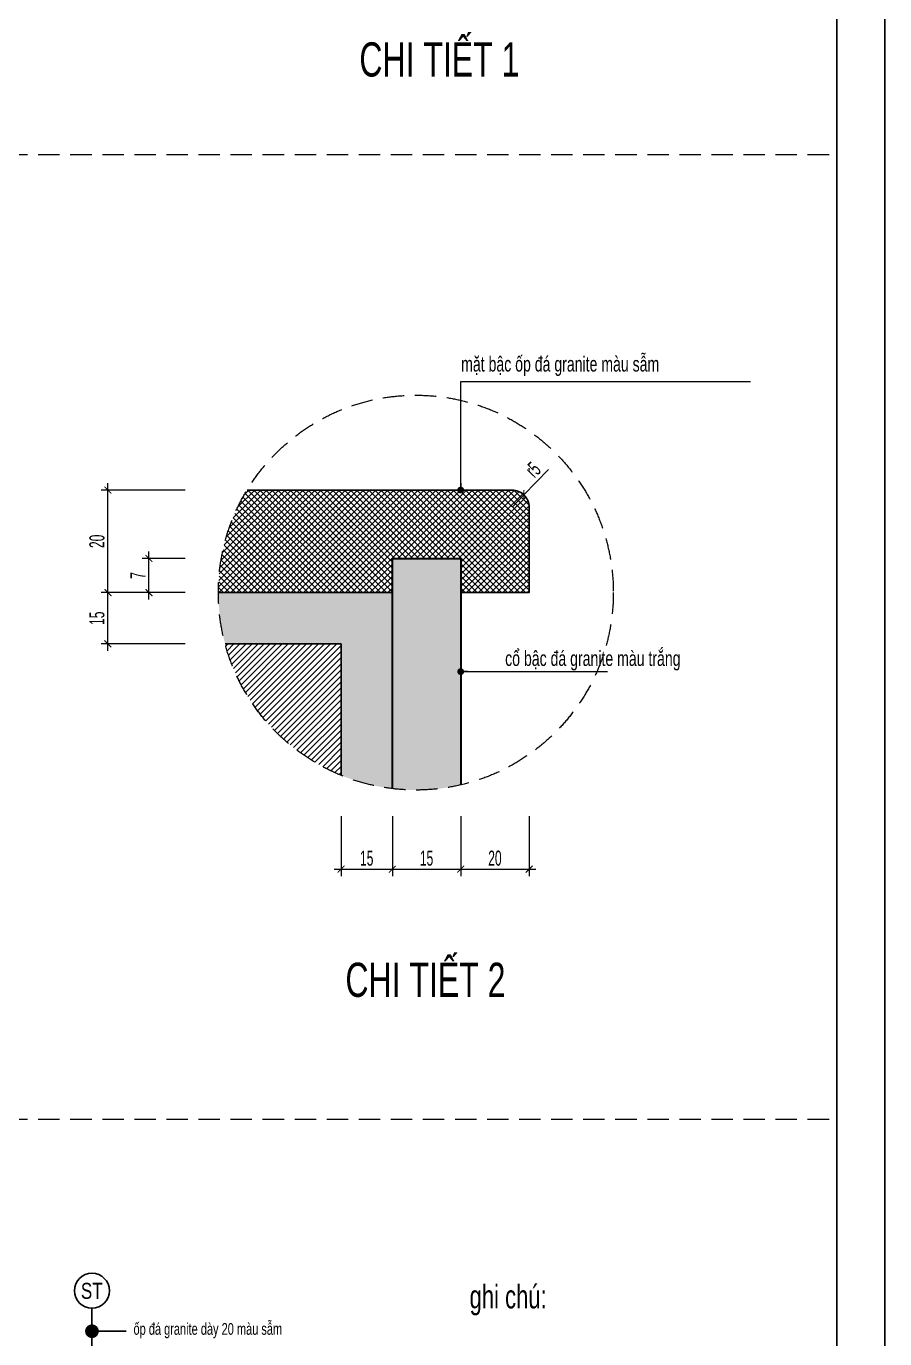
# Model space of a CAD drawing. Header units: inches. Extents: x 274208 to 641690, y -81912 to 129129.
# Drawn here: x 467580 to 472601, y -15680 to -8001 of the extents above; entities that cross this region are included whole.
import ezdxf
from ezdxf.enums import TextEntityAlignment as Align

# ---------------------------------------------------------------- set-up
doc = ezdxf.new("R2010")
doc.units = ezdxf.units.IN
doc.header["$MEASUREMENT"] = 0
doc.header["$PDMODE"] = 3
doc.linetypes.add('$1$HIDDEN', pattern=[0.375, 0.25, -0.125])
for name, color, linetype, lineweight in [('05.Text', 253, 'Continuous', 18), ('08.Dim', 156, 'Continuous', 15), ('09.Hatch', 250, 'Continuous', 5), ('10.Text', 254, 'Continuous', 18), ('11.Khung bo', 32, 'Continuous', 50), ('12.Khung', 36, 'Continuous', 25), ('Alliance-bt', 3, 'Continuous', 35), ('Alliance-cat', 4, 'Continuous', 30), ('Alliance-manh', 8, 'Continuous', 13), ('CATPHU', 13, 'Continuous', 30)]:
    doc.layers.add(name, color=color, linetype=linetype, lineweight=lineweight)
for name, color, linetype in [('HATCH', 250, 'Continuous'), ('KICHTHUOC', 8, 'Continuous'), ('text', 7, 'Continuous'), ('THAY', 8, 'Continuous')]:
    doc.layers.add(name, color=color, linetype=linetype)
doc.layers.add('Tpl_Bound', color=1, linetype='Continuous', plot=False)
doc.styles.add('GHICHUTHUONG', font='')
doc.styles.add('TT5_Ghi chu 1', font='', dxfattribs={"width": 0.7, "height": 240})
doc.styles.add('TT5_Text Dim', font='hoatbif.shx', dxfattribs={"width": 0.6})
doc.styles.add('VnAvantH', font='')
doc.styles.get('GHICHUTHUONG').set_extended_font_data('.VnAvant')
doc.styles.get('TT5_Ghi chu 1').set_extended_font_data('.VnBlackH')
doc.styles.get('VnAvantH').set_extended_font_data('.VnAvantH')
doc.dimstyles.new('D100', dxfattribs={"dimtxt": 200, "dimasz": 80, "dimexe": 100, "dimexo": 0, "dimgap": 50, "dimtad": 1, "dimdec": 0, "dimzin": 0, "dimdsep": 46, "dimtxsty": 'TT5_Text Dim', "dimblk1": 'LTT1', "dimblk2": 'LTT1', "dimsah": 1, "dimcen": 0.09, "dimdle": 80, "dimclrd": 8, "dimclre": 8, "dimclrt": 4, "dimadec": 0, "dimazin": 0, "dimtfac": 1, "dimtdec": 0, "dimtofl": 0, "dimtmove": 2, "dimatfit": 3, "dimfxl": 1, "dimtolj": 1, "dimtzin": 0, "dimarcsym": 0})
doc.dimstyles.new('TT5_Dim 1-40', dxfattribs={"dimscale": 40, "dimtxt": 2.2, "dimasz": 1, "dimexe": 1, "dimexo": 0.5, "dimgap": 0.5, "dimtad": 1, "dimdec": 0, "dimzin": 0, "dimdsep": 46, "dimtxsty": 'TT5_Text Dim', "dimblk": 'ARCHTICK', "dimcen": 0, "dimdle": 1, "dimclrd": 256, "dimclre": 256, "dimclrt": 1, "dimadec": 0, "dimazin": 0, "dimtfac": 0.015, "dimtdec": 0, "dimtix": 1, "dimtmove": 2, "dimatfit": 3, "dimldrblk": 'DOT', "dimfxl": 1, "dimtolj": 1, "dimtzin": 0, "dimlwd": -1, "dimlwe": -1, "dimarcsym": 1})

# ---------------------------------------------------------------- blocks, each defined once
blk = doc.blocks.new('100')
at = {"layer": '11.Khung bo', "const_width": 26.7}
blk.add_lwpolyline([(1860913, -945240), (1860913, -916940), (1896063, -916940), (1896063, -945240)], close=True, dxfattribs=at)
at = {"layer": '12.Khung', "color": 1}
blk.add_lwpolyline([(1901579, -945940), (1901579, -916240), (1859580, -916240), (1859580, -945940)], close=True, dxfattribs=at)
blk = doc.blocks.new('_ARCHTICK')
at = {"color": 0, "linetype": 'ByBlock', "const_width": 0.15}
blk.add_lwpolyline([(-0.5, -0.5), (0.5, 0.5)], dxfattribs=at)
blk = doc.blocks.new('*D1217')
at = {"layer": '08.Dim', "transparency": 16777216}
for p, q in [((469421, -12622.3), (469421, -12973)), ((469721, -12622.3), (469721, -12973)), ((469381, -12933), (469761, -12933))]:
    blk.add_line(p, q, dxfattribs=at)
at = {"layer": 'Defpoints', "color": 0, "transparency": 16777216}
for p in [(469421, -12602.3), (469721, -12602.3), (469721, -12933)]:
    blk.add_point(p, dxfattribs=at)
at = {"layer": '08.Dim', "transparency": 16777216, "xscale": 40, "yscale": 40, "zscale": 40, "rotation": 180}
blk.add_blockref('_ARCHTICK', (469421, -12933), dxfattribs=at)
at = {"layer": '08.Dim', "transparency": 16777216, "xscale": 40, "yscale": 40, "zscale": 40}
blk.add_blockref('_ARCHTICK', (469721, -12933), dxfattribs=at)
at = {"layer": '08.Dim', "color": 1, "transparency": 16777216, "insert": (469571, -12869), "char_height": 88, "attachment_point": 5, "style": 'TT5_Text Dim'}
blk.add_mtext('\\A1;15', dxfattribs=at)
blk = doc.blocks.new('_DOT')
at = {"color": 1, "linetype": 'ByBlock'}
blk.add_line((-0.5, 0), (-1, 0), dxfattribs=at)
at = {"color": 1, "linetype": 'ByBlock', "const_width": 0.5}
blk.add_lwpolyline([(-0.25, 0, 1), (0.25, 0, 1)], format="xyb", close=True, dxfattribs=at)
blk = doc.blocks.new('*D1218')
at = {"layer": '08.Dim', "transparency": 16777216}
for p, q in [((469721, -12622.3), (469721, -12973)), ((470121, -12622.3), (470121, -12973)), ((469681, -12933), (470161, -12933))]:
    blk.add_line(p, q, dxfattribs=at)
at = {"layer": 'Defpoints', "color": 0, "transparency": 16777216}
for p in [(469721, -12602.3), (470121, -12602.3), (470121, -12933)]:
    blk.add_point(p, dxfattribs=at)
at = {"layer": '08.Dim', "transparency": 16777216, "xscale": 40, "yscale": 40, "zscale": 40, "rotation": 180}
blk.add_blockref('_ARCHTICK', (469721, -12933), dxfattribs=at)
at = {"layer": '08.Dim', "transparency": 16777216, "xscale": 40, "yscale": 40, "zscale": 40}
blk.add_blockref('_ARCHTICK', (470121, -12933), dxfattribs=at)
at = {"layer": '08.Dim', "color": 1, "transparency": 16777216, "insert": (469921, -12869), "char_height": 88, "attachment_point": 5, "style": 'TT5_Text Dim'}
blk.add_mtext('\\A1;15', dxfattribs=at)
blk = doc.blocks.new('*D1219')
at = {"layer": '08.Dim', "transparency": 16777216}
for p, q in [((468057.5, -11654.9), (468057.5, -11274.9)), ((468509.7, -11314.9), (468017.5, -11314.9)), ((468509.7, -11614.9), (468017.5, -11614.9))]:
    blk.add_line(p, q, dxfattribs=at)
at = {"layer": 'Defpoints', "color": 0, "transparency": 16777216}
for p in [(468057.5, -11314.9), (468529.7, -11314.9), (468529.7, -11614.9)]:
    blk.add_point(p, dxfattribs=at)
at = {"layer": '08.Dim', "transparency": 16777216, "xscale": 40, "yscale": 40, "zscale": 40}
for p, rotation in [((468057.5, -11314.9), 90), ((468057.5, -11614.9), 270)]:
    blk.add_blockref('_ARCHTICK', p, dxfattribs=dict(at, rotation=rotation))
at = {"layer": '08.Dim', "color": 1, "transparency": 16777216, "insert": (467993.5, -11464.9), "char_height": 88, "attachment_point": 5, "rotation": 90, "style": 'TT5_Text Dim'}
blk.add_mtext('\\A1;15', dxfattribs=at)
blk = doc.blocks.new('*D1220')
at = {"layer": '08.Dim', "transparency": 16777216}
for p in [(470633.4, -10595.3), (470421, -10814.9)]:
    blk.add_line(p, (470490.5, -10743), dxfattribs=at)
at = {"layer": 'Defpoints', "color": 0, "transparency": 16777216}
for p in [(470490.5, -10743), (470421, -10814.9)]:
    blk.add_point(p, dxfattribs=at)
at = {"layer": '08.Dim', "transparency": 16777216, "xscale": 40, "yscale": 40, "zscale": 40, "rotation": 225.9515346790024}
blk.add_blockref('_ARCHTICK', (470490.5, -10743), dxfattribs=at)
at = {"layer": '08.Dim', "color": 1, "transparency": 16777216, "insert": (470543.8, -10595.9), "char_height": 88, "attachment_point": 5, "rotation": 45.95153, "style": 'TT5_Text Dim'}
blk.add_mtext('\\A1;r5', dxfattribs=at)
blk = doc.blocks.new('*D1221')
at = {"layer": '08.Dim', "transparency": 16777216}
for p, q in [((470121, -12622.3), (470121, -12973)), ((470521, -12622.3), (470521, -12973)), ((470081, -12933), (470561, -12933))]:
    blk.add_line(p, q, dxfattribs=at)
at = {"layer": 'Defpoints', "color": 0, "transparency": 16777216}
for p in [(470121, -12602.3), (470521, -12602.3), (470521, -12933)]:
    blk.add_point(p, dxfattribs=at)
at = {"layer": '08.Dim', "transparency": 16777216, "xscale": 40, "yscale": 40, "zscale": 40, "rotation": 180}
blk.add_blockref('_ARCHTICK', (470121, -12933), dxfattribs=at)
at = {"layer": '08.Dim', "transparency": 16777216, "xscale": 40, "yscale": 40, "zscale": 40}
blk.add_blockref('_ARCHTICK', (470521, -12933), dxfattribs=at)
at = {"layer": '08.Dim', "color": 1, "transparency": 16777216, "insert": (470321, -12869), "char_height": 88, "attachment_point": 5, "style": 'TT5_Text Dim'}
blk.add_mtext('\\A1;20', dxfattribs=at)
blk = doc.blocks.new('*D1222')
at = {"layer": '08.Dim', "transparency": 16777216}
for p, q in [((468509.7, -10714.9), (468017.5, -10714.9)), ((468057.5, -11354.9), (468057.5, -10674.9)), ((468509.7, -11314.9), (468017.5, -11314.9))]:
    blk.add_line(p, q, dxfattribs=at)
at = {"layer": 'Defpoints', "color": 0, "transparency": 16777216}
for p in [(468057.5, -10714.9), (468529.7, -10714.9), (468529.7, -11314.9)]:
    blk.add_point(p, dxfattribs=at)
at = {"layer": '08.Dim', "transparency": 16777216, "xscale": 40, "yscale": 40, "zscale": 40}
for p, rotation in [((468057.5, -10714.9), 90), ((468057.5, -11314.9), 270)]:
    blk.add_blockref('_ARCHTICK', p, dxfattribs=dict(at, rotation=rotation))
at = {"layer": '08.Dim', "color": 1, "transparency": 16777216, "insert": (467993.5, -11014.9), "char_height": 88, "attachment_point": 5, "rotation": 90, "style": 'TT5_Text Dim'}
blk.add_mtext('\\A1;20', dxfattribs=at)
blk = doc.blocks.new('*D1223')
at = {"layer": '08.Dim', "transparency": 16777216}
for p, q in [((468509.7, -11114.9), (468257.5, -11114.9)), ((468297.5, -11354.9), (468297.5, -11074.9)), ((468509.7, -11314.9), (468257.5, -11314.9))]:
    blk.add_line(p, q, dxfattribs=at)
at = {"layer": 'Defpoints', "color": 0, "transparency": 16777216}
for p in [(468297.5, -11114.9), (468529.7, -11114.9), (468529.7, -11314.9)]:
    blk.add_point(p, dxfattribs=at)
at = {"layer": '08.Dim', "transparency": 16777216, "xscale": 40, "yscale": 40, "zscale": 40}
for p, rotation in [((468297.5, -11114.9), 90), ((468297.5, -11314.9), 270)]:
    blk.add_blockref('_ARCHTICK', p, dxfattribs=dict(at, rotation=rotation))
at = {"layer": '08.Dim', "color": 1, "transparency": 16777216, "insert": (468233.5, -11214.9), "char_height": 88, "attachment_point": 5, "rotation": 90, "style": 'TT5_Text Dim'}
blk.add_mtext('\\A1;7', dxfattribs=at)
blk = doc.blocks.new('DOT')
at = {"color": 0, "linetype": 'ByBlock'}
blk.add_line((-0.5, 0), (-1, 0), dxfattribs=at)
at = {"color": 0, "linetype": 'ByBlock', "const_width": 0.5}
blk.add_lwpolyline([(-0.25, 0, 1), (0.25, 0, 1)], format="xyb", close=True, dxfattribs=at)
blk = doc.blocks.new('LTT1')
at = {"layer": 'KICHTHUOC'}
for p, q in [((0, -1.5), (0, 1.5)), ((-2, 0), (2, 0))]:
    blk.add_line(p, q, dxfattribs=at)
at = {"layer": 'KICHTHUOC', "color": 2, "const_width": 0.4}
blk.add_lwpolyline([(-0.53, -0.53), (0.53, 0.53)], dxfattribs=at)
blk = doc.blocks.new('aaaaaaaaaaaaaa')
at = {"layer": 'THAY', "linetype": 'Continuous'}
blk.add_line((0, 164), (0, 82), dxfattribs=at)
blk.add_circle((0, 492), 328, dxfattribs=at)
at = {"style": 'GHICHUTHUONG'}
blk.add_attdef('S2', text='', height=300, dxfattribs=at).set_placement((-11, 368), align=Align.CENTER)

msp = doc.modelspace()

# ---------------------------------------------------------------- hatches: boundary and pattern name
at = {"layer": '09.Hatch'}
h = msp.add_hatch(dxfattribs=at)
h.set_pattern_fill('ANSI37', color=256, scale=200)
h.set_pattern_definition([(45, (641306.314, -480272.071), (-17.6776695, 17.6776695), []), (135, (641306.314, -480272.071), (-17.6776695, -17.6776695), [])])
h.paths.add_polyline_path([(468871.6, -10714.9, 0.137416), (468703.5, -11314.9), (469721, -11314.9), (469721, -11114.9), (470121, -11114.9), (470121, -11314.9), (470521, -11314.9), (470521, -10814.9, 0.414214), (470421, -10714.9)])
h = msp.add_hatch(color=256, dxfattribs=at)
h.dxf.hatch_style = 1
h.paths.add_polyline_path([(470121, -11114.9), (469721, -11114.9), (469721, -12461.6, 0.087373), (470121, -12439.6)])
h = msp.add_hatch(dxfattribs=at)
h.set_pattern_fill('AR-SAND', color=256, scale=10)
h.set_pattern_definition([(37.5, (641306.314, -480272.071), (-0.6299336, 19.2682377), [0, -15.2, 0, -17, 0, -16.25]), (7.5, (641306.314, -480272.071), (17.697767, 28.2214607), [0, -8.2, 0, -13.7, 0, -5.25]), (327.5, (641294.014, -480272.071), (31.1414186, 0.05659054), [0, -5, 0, -18, 0, -23.5]), (317.5, (641294.014, -480272.071), (30.061266, 8.7767556), [0, -2.5, 0, -11.8, 0, -13.5])])
h.paths.add_polyline_path([(469721, -11314.9), (468703.5, -11314.9, 0.065783), (468743.1, -11614.9), (469421, -11614.9), (469421, -12383.8, 0.067391), (469721, -12461.6)])
h = msp.add_hatch(dxfattribs=at)
h.set_pattern_fill('ANSI31', color=256, scale=200)
h.set_pattern_definition([(45, (641306.314, -480272.071), (-17.6776695, 17.6776695), [])])
h.paths.add_polyline_path([(469421, -11614.9), (468743.1, -11614.9, 0.234027), (469421, -12383.8)])

# ---------------------------------------------------------------- linework, layer by layer
at = {"layer": '05.Text', "color": 6, "linetype": '$1$HIDDEN', "ltscale": 500}
for points in [[(467462.5, -8752.1), (472320.9, -8752.1)], [(467462.5, -14395.6), (472320.9, -14395.6)]]:
    msp.add_lwpolyline(points, dxfattribs=at)
msp.add_circle((469858.5, -11314.9), 1155, dxfattribs=at)
at = {"layer": 'Alliance-bt'}
msp.add_lwpolyline([(469721, -12461.6), (469721, -11114.9), (470121, -11114.9), (470121, -12439.6)], dxfattribs=at)
at = {"layer": 'Alliance-cat'}
msp.add_lwpolyline([(470121, -11314.9), (470521, -11314.9), (470521, -10814.9, 0.414214), (470421, -10714.9), (468871.6, -10714.9)], format="xyb", dxfattribs=at)
for points in [[(468703.5, -11314.9), (469721, -11314.9)], [(469421, -12383.8), (469421, -11614.9), (468743.1, -11614.9)]]:
    msp.add_lwpolyline(points, dxfattribs=at)
at = {"layer": 'Alliance-manh'}
msp.add_lwpolyline([(469721, -12461.6), (469721, -11314.9), (468703.5, -11314.9)], dxfattribs=at)
at = {"layer": 'CATPHU'}
msp.add_line((467964, -16374), (467964, -15527.3), dxfattribs=at)
at = {"layer": 'Tpl_Bound', "color": 1}
msp.add_lwpolyline([(460721, -19810.2), (460721, -3010.3), (472600.9, -3010.3), (472600.9, -19810.2)], close=True, dxfattribs=at)

# ---------------------------------------------------------------- block references
at = {"layer": '05.Text', "xscale": 0.4, "yscale": 0.4, "zscale": 0.4, "rotation": 270}
msp.add_blockref('100', (839096.9, 740821.5), dxfattribs=at)
at = {"layer": 'HATCH'}
ref = msp.add_blockref('aaaaaaaaaaaaaa', (467964, -15552.9), dxfattribs=dict(at, xscale=0.3125, yscale=0.3125, zscale=0.3125))
ref.add_attrib('S2', 'st', dxfattribs={"layer": '0', "height": 93.75, "style": 'VnAvantH', "width": 0.8}).set_placement((467963.1, -15446.7), align=Align.CENTER)

# ---------------------------------------------------------------- texts
at = {"layer": '05.Text', "style": 'TT5_Text Dim', "width": 0.7}
for s, p in [('mÆt bËc èp ®¸ granite mµu sÉm', (470123.6, -10021.4)), ('cæ bËc ®¸ granite mµu tr¾ng', (470380.9, -11743.9))]:
    msp.add_text(s, height=88, dxfattribs=at).set_placement(p)
at = {"layer": '10.Text', "style": 'TT5_Ghi chu 1', "width": 0.7}
for s, p in [('chi tiÕt 1', (469528.1, -8295.5)), ('chi tiÕt 2', (469446.5, -13680.1))]:
    msp.add_text(s, height=200, dxfattribs=at).set_placement(p)
at = {"layer": 'text', "style": 'TT5_Text Dim', "width": 0.7}
for s, height, p in [('ghi chó:', 137.5, (470172.8, -15502.6)), ('èp ®¸ granite dµy 20 mµu sÉm', 68.75, (468207.2, -15656.9))]:
    msp.add_text(s, height=height, dxfattribs=at).set_placement(p)

# ---------------------------------------------------------------- dimensions: what is measured, and where the dimension line sits
at = {"layer": '08.Dim'}
dim = msp.add_radius_dim(center=(470421, -10814.9), mpoint=(470490.5, -10743), text='r5', dimstyle='TT5_Dim 1-40', dxfattribs=at)
dim.commit()
dim.dimension.update_dxf_attribs({"geometry": '*D1220', "text_midpoint": (470543.8, -10595.9)})
for base, p1, p2, text, picture, middle in [((468057.5, -10714.9), (468529.7, -11314.9), (468529.7, -10714.9), '20', '*D1222', (467993.5, -11014.9)), ((468297.5, -11114.9), (468529.7, -11314.9), (468529.7, -11114.9), '7', '*D1223', (468233.5, -11214.9)), ((468057.5, -11314.9), (468529.7, -11614.9), (468529.7, -11314.9), '15', '*D1219', (467993.5, -11464.9))]:
    dim = msp.add_linear_dim(base=base, p1=p1, p2=p2, angle=90, text=text, dimstyle='TT5_Dim 1-40', dxfattribs=at)
    dim.commit()
    dim.dimension.update_dxf_attribs({"geometry": picture, "text_midpoint": middle})
for base, p1, p2, text, picture, middle in [((469721, -12933), (469421, -12602.3), (469721, -12602.3), '15', '*D1217', (469571, -12869)), ((470121, -12933), (469721, -12602.3), (470121, -12602.3), '15', '*D1218', (469921, -12869)), ((470521, -12933), (470121, -12602.3), (470521, -12602.3), '20', '*D1221', (470321, -12869))]:
    dim = msp.add_linear_dim(base=base, p1=p1, p2=p2, text=text, dimstyle='TT5_Dim 1-40', dxfattribs=at)
    dim.commit()
    dim.dimension.update_dxf_attribs({"geometry": picture, "text_midpoint": middle})

# ---------------------------------------------------------------- leaders
for points in [[(470120.7, -10714.9), (470120.7, -10079.2), (471815.7, -10079.2)], [(470121, -11777.2), (470979.7, -11777.2)]]:
    msp.add_leader(points, dimstyle='TT5_Dim 1-40', dxfattribs=at)
msp.add_leader([(467964, -15636.1), (468163.4, -15636.1)], dimstyle='D100', override={"dimscale": 1, "dimldrblk": 'DOT'}, dxfattribs=at)

doc.saveas('drawing.dxf')
